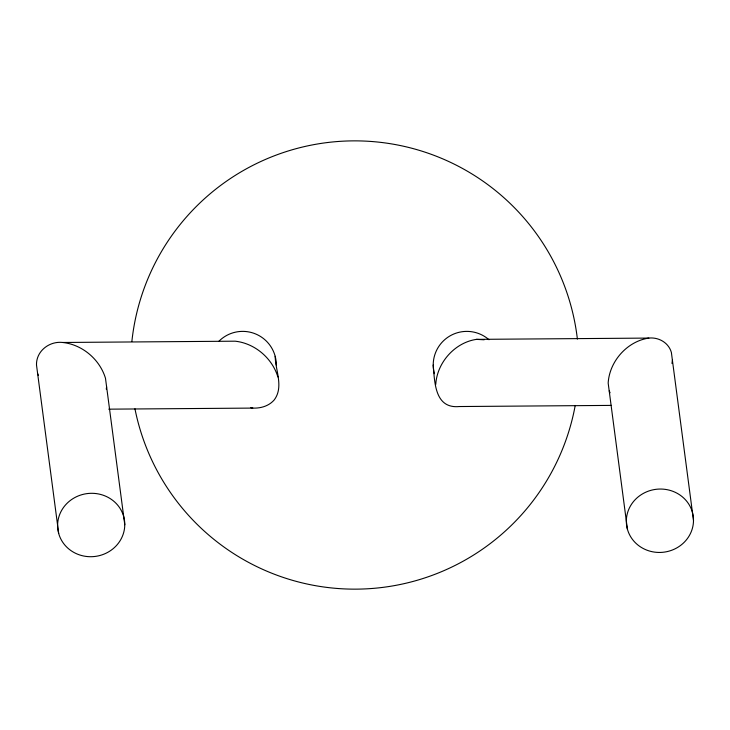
<?xml version="1.0" encoding="UTF-8"?>
<svg xmlns="http://www.w3.org/2000/svg" width="730" height="730" viewBox="0 0 730 730"><rect width="100%" height="100%" fill="white"/><g stroke="black" fill="none" stroke-linecap="round" stroke-linejoin="round"><path stroke-width="1.09" d="M435.764 384.391C437.033 362.637 454.753 342.58 476.435 339.368L648.842 338.081C658.642 337.023 668.616 342.689 671.372 352.407L693.5 520.49A33.617 31.673 -7.5 0 1 642.902 548.33A33.617 31.673 -7.5 0 1 643.34 493.416A33.617 31.673 -7.5 0 1 693.5 520.49M671.965 363.449L672.403 360.228M106.261 389.099L106.617 386.854M648.842 338.081C627.17 341.284 609.44 361.341 608.172 383.095L627.408 529.195M277.893 376.99C272.199 358.129 254.797 343.301 235.142 341.184L62.725 342.479C49.403 340.901 36.099 351.094 36.5 365L58.683 533.466M108.743 409.165L252.799 408.088C260.738 408.435 268.85 406.081 274.206 399.949C283.897 387.064 275.456 370.594 275.173 356.295M611.311 405.396L459.325 406.537C434.825 408.891 434.706 382.62 433.209 365M476.435 339.368L484.154 339.779M62.725 342.479C82.38 344.596 99.791 359.425 105.485 378.277L124.775 524.76A33.617 31.673 -7.5 0 1 74.177 552.592A33.617 31.673 -7.5 0 1 74.615 497.677A33.617 31.673 -7.5 0 1 124.775 524.76M250.782 407.696L252.799 408.088M609.203 390.906L610.097 392.767M37.632 373.577L38.398 375.521M575.213 405.451A224.128 224.128 0 0 1 134.95 408.791M131.884 341.375A224.128 224.128 0 0 1 577.394 339.121M218.927 341.229A33.617 33.617 0 0 1 276.323 365M434.359 373.705A33.617 33.617 0 0 1 489 339.733"/></g></svg>
